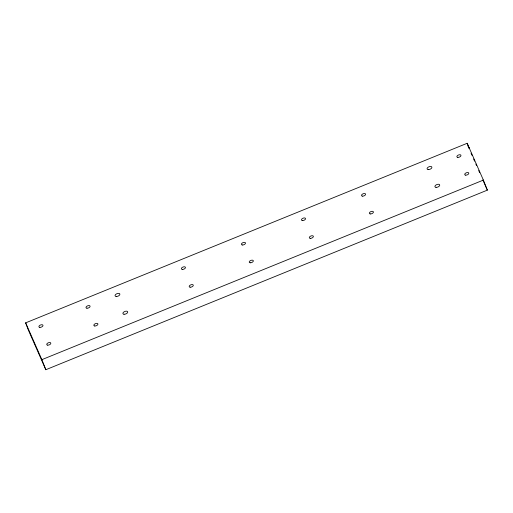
<?xml version="1.0" encoding="UTF-8"?>
<svg xmlns="http://www.w3.org/2000/svg" width="513" height="513" viewBox="0 0 513 513"><rect width="100%" height="100%" fill="white"/><g stroke="black" fill="none" stroke-linecap="round" stroke-linejoin="round"><path stroke-width="0.77" d="M25.65 322.863L467.176 143.281L483.387 180.089L487.35 190.137L45.824 369.719L28.26 329.846L25.65 322.863L41.867 359.664L45.824 369.719M41.867 359.664L483.387 180.089M468.074 145.859L468.888 147.699M471.062 153.169L472.018 155.343M473.614 158.966L474.576 161.146M475.852 164.045L476.494 165.494M478.725 170.566L479.687 172.74M482.88 179.992L487.35 190.137M467.176 143.281L469.158 148.308M468.087 145.961L468.933 148.116M47.683 345.146A2.161 1.141 -21.5 0 0 50.825 343.319A2.161 1.141 -21.5 0 0 47.812 343.037A2.161 1.141 -21.5 0 0 47.683 345.146M94.777 325.992A2.161 1.141 -21.5 0 0 97.925 324.165A2.161 1.141 -21.5 0 0 94.911 323.883A2.161 1.141 -21.5 0 0 94.777 325.992M86.941 308.204A2.161 1.141 -21.5 0 0 90.083 306.376A2.161 1.141 -21.5 0 0 87.069 306.094A2.161 1.141 -21.5 0 0 86.941 308.204M124.024 314.251A2.539 1.34 -21.5 0 0 127.718 312.103A2.539 1.34 -21.5 0 0 124.172 311.769A2.539 1.34 -21.5 0 0 124.024 314.251M116.188 296.463A2.539 1.34 -21.5 0 0 119.882 294.315A2.539 1.34 -21.5 0 0 116.336 293.981A2.539 1.34 -21.5 0 0 116.188 296.463M190.15 287.203A2.161 1.141 -21.5 0 0 193.292 285.375A2.161 1.141 -21.5 0 0 190.278 285.093A2.161 1.141 -21.5 0 0 190.15 287.203M39.847 327.358A2.161 1.141 -21.5 0 0 42.989 325.531A2.161 1.141 -21.5 0 0 39.976 325.248A2.161 1.141 -21.5 0 0 39.847 327.358M182.314 269.415A2.161 1.141 -21.5 0 0 185.456 267.587A2.161 1.141 -21.5 0 0 182.442 267.305A2.161 1.141 -21.5 0 0 182.314 269.415M465.663 175.151A2.161 1.141 -21.5 0 0 468.805 173.317A2.161 1.141 -21.5 0 0 465.791 173.041A2.161 1.141 -21.5 0 0 465.663 175.151M457.827 157.363A2.161 1.141 -21.5 0 0 460.969 155.529A2.161 1.141 -21.5 0 0 457.955 155.253A2.161 1.141 -21.5 0 0 457.827 157.363M428.195 169.566A2.539 1.34 -21.5 0 0 431.895 167.411A2.539 1.34 -21.5 0 0 428.349 167.084A2.539 1.34 -21.5 0 0 428.195 169.566M436.031 187.354A2.539 1.34 -21.5 0 0 439.731 185.199A2.539 1.34 -21.5 0 0 436.185 184.872A2.539 1.34 -21.5 0 0 436.031 187.354M370.29 213.934A2.161 1.141 -21.5 0 0 373.432 212.106A2.161 1.141 -21.5 0 0 370.418 211.824A2.161 1.141 -21.5 0 0 370.29 213.934M362.454 196.146A2.161 1.141 -21.5 0 0 365.596 194.318A2.161 1.141 -21.5 0 0 362.582 194.036A2.161 1.141 -21.5 0 0 362.454 196.146M310.262 238.359A2.161 1.141 -21.5 0 0 313.385 236.519A2.161 1.141 -21.5 0 0 310.359 236.262A2.161 1.141 -21.5 0 0 310.262 238.359M302.439 220.571A2.161 1.141 -21.5 0 0 305.549 218.718A2.161 1.141 -21.5 0 0 302.503 218.48A2.161 1.141 -21.5 0 0 302.439 220.571M250.197 262.784A2.161 1.141 -21.5 0 0 253.339 260.95A2.161 1.141 -21.5 0 0 250.325 260.675A2.161 1.141 -21.5 0 0 250.197 262.784M242.392 244.996A2.161 1.141 -21.5 0 0 245.503 243.143A2.161 1.141 -21.5 0 0 242.457 242.899A2.161 1.141 -21.5 0 0 242.392 244.996"/></g></svg>
